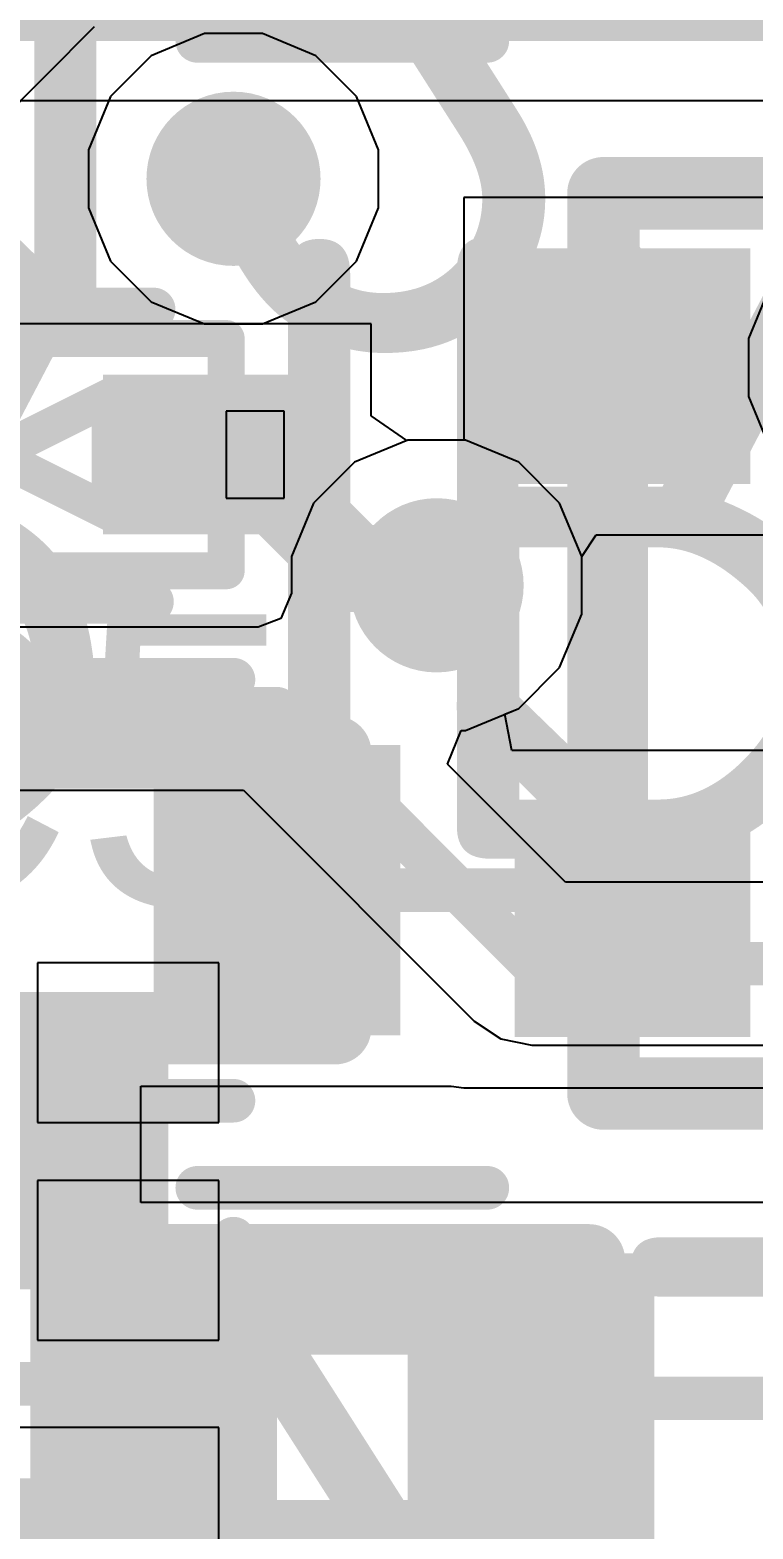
# Model space of a CAD drawing. Header units: inches. Extents: x -1.9 to 51.5, y -1.6 to 35.1.
# Drawn here: x 26.52 to 29.02, y 23.35 to 28.51 of the extents above; entities that cross this region are included whole.
import ezdxf

# ---------------------------------------------------------------- set-up
doc = ezdxf.new("R2010")
doc.units = ezdxf.units.IN
for name, color, linetype in [('Assembly Notes', 76, 'Continuous'), ('Bottom Layer', 76, 'Continuous'), ('Bottom Layer 1', 5, 'Continuous'), ('Bottom Overlay', 54, 'Continuous'), ('Bottom Paste', 16, 'Continuous'), ('Bottom Solder', 6, 'Continuous'), ('Mechanical 13', 56, 'Continuous'), ('Top Layer', 16, 'Continuous'), ('Top Layer 1', 1, 'Continuous'), ('Top Overlay', 2, 'Continuous'), ('Top Paste', 8, 'Continuous'), ('Top Solder', 216, 'Continuous'), ('Via Holes', 16, 'Continuous')]:
    doc.layers.add(name, color=color, linetype=linetype)
doc.styles.add('Arial', font='', dxfattribs={"height": 0.2})
doc.styles.add('GOST type B', font='', dxfattribs={"height": 0.2})
doc.styles.get('Arial').set_extended_font_data('Arial')
doc.styles.get('GOST type B').set_extended_font_data('GOST type B')

# ---------------------------------------------------------------- blocks, each defined once
blk = doc.blocks.new('SOT23_3_B_112')
at = {"layer": 'Bottom Layer 1'}
for points in [[(-1.506, 1.336), (-0.744, 1.336), (-0.744, 0.574), (-1.506, 0.574)], [(-1.506, -0.569), (-0.744, -0.569), (-0.744, -1.331), (-1.506, -1.331)]]:
    blk.add_hatch(color=5, dxfattribs=at).paths.add_polyline_path(points)
at = {"layer": 'Bottom Paste'}
for points in [[(-1.506, 1.336), (-0.744, 1.336), (-0.744, 0.574), (-1.506, 0.574)], [(-1.506, -0.569), (-0.744, -0.569), (-0.744, -1.331), (-1.506, -1.331)]]:
    blk.add_hatch(color=16, dxfattribs=at).paths.add_polyline_path(points)
at = {"layer": 'Bottom Solder'}
for points in [[(-1.531, 1.361), (-0.719, 1.361), (-0.719, 0.549), (-1.531, 0.549)], [(-1.531, -0.544), (-0.719, -0.544), (-0.719, -1.356), (-1.531, -1.356)]]:
    blk.add_hatch(color=6, dxfattribs=at).paths.add_polyline_path(points)
at = {"layer": 'Assembly Notes'}
for points in [[(-1.225, -1.55, 0.25, 0.25, 0), (-1.225, 1.55, 0.25, 0.25, 0)], [(-1.225, 1.55, 0.25, 0.25, 0), (1.275, 1.55, 0.25, 0.25, 0)], [(-1.225, -1.55, 0.25, 0.25, 0), (1.275, -1.55, 0.25, 0.25, 0)]]:
    blk.add_lwpolyline(points, format="xyseb", dxfattribs=at)
for points in [[(-1.2875, 1.55, 0.125, 0.125, 1), (-1.1625, 1.55, 0.125, 0.125, 1)], [(-1.2875, 1.55, 0.125, 0.125, 1), (-1.1625, 1.55, 0.125, 0.125, 1)], [(-1.2875, -1.55, 0.125, 0.125, 1), (-1.1625, -1.55, 0.125, 0.125, 1)], [(-1.2875, -1.55, 0.125, 0.125, 1), (-1.1625, -1.55, 0.125, 0.125, 1)]]:
    blk.add_lwpolyline(points, format="xyseb", close=True, dxfattribs=at)
blk = doc.blocks.new('SOD523_B_122')
at = {"layer": 'Bottom Layer 1'}
for points in [[(-0.9, 0.25), (-0.2, 0.25), (-0.2, -0.25), (-0.9, -0.25)], [(0.2, 0.25), (0.9, 0.25), (0.9, -0.25), (0.2, -0.25)]]:
    blk.add_hatch(color=5, dxfattribs=at).paths.add_polyline_path(points)
at = {"layer": 'Bottom Paste'}
for points in [[(-0.9, 0.25), (-0.2, 0.25), (-0.2, -0.25), (-0.9, -0.25)], [(0.2, 0.25), (0.9, 0.25), (0.9, -0.25), (0.2, -0.25)]]:
    blk.add_hatch(color=16, dxfattribs=at).paths.add_polyline_path(points)
at = {"layer": 'Bottom Solder'}
for points in [[(-0.925, 0.275), (-0.175, 0.275), (-0.175, -0.275), (-0.925, -0.275)], [(0.175, 0.275), (0.925, 0.275), (0.925, -0.275), (0.175, -0.275)]]:
    blk.add_hatch(color=6, dxfattribs=at).paths.add_polyline_path(points)
at = {"layer": 'Bottom Overlay'}
for points in [[(0.3558, 0.5066, 0.15, 0.15, 0), (-0.3442, 0.5066, 0.15, 0.15, 0)], [(0.35, -0.5, 0.15, 0.15, 0), (-0.35, -0.5, 0.15, 0.15, 0)]]:
    blk.add_lwpolyline(points, format="xyseb", dxfattribs=at)
for points in [[(-0.3817, 0.5066, 0.075, 0.075, 1), (-0.3067, 0.5066, 0.075, 0.075, 1)], [(0.3183, 0.5066, 0.075, 0.075, 1), (0.3933, 0.5066, 0.075, 0.075, 1)], [(-0.3875, -0.5, 0.075, 0.075, 1), (-0.3125, -0.5, 0.075, 0.075, 1)], [(0.3125, -0.5, 0.075, 0.075, 1), (0.3875, -0.5, 0.075, 0.075, 1)], [(0.975, -0.525, 0.1, 0.1, 1), (0.875, -0.525, 0.1, 0.1, 1)], [(0.85, -0.525, 0.05, 0.05, 1), (0.9, -0.525, 0.05, 0.05, 1)], [(0.95, -0.525, 0.05, 0.05, 1), (1, -0.525, 0.05, 0.05, 1)]]:
    blk.add_lwpolyline(points, format="xyseb", close=True, dxfattribs=at)
at = {"layer": 'Mechanical 13'}
for p, q in [((-0.6, 0.15), (-0.8001, 0.15)), ((-0.8001, 0.15), (-0.8001, -0.15)), ((-0.6, -0.15), (-0.6, 0.15)), ((0.8, 0.1503), (0.6011, 0.1503)), ((0.6011, 0.1503), (0.6011, -0.15)), ((0.8, -0.15), (0.8, 0.1503)), ((-0.8001, -0.15), (-0.6, -0.15)), ((0.6011, -0.15), (0.8, -0.15))]:
    blk.add_line(p, q, dxfattribs=at)
for points in [[(-0.6, 0.4, 0.127, 0.127, 0), (-0.6, -0.4, 0.127, 0.127, 0)], [(0.6, 0.4, 0.127, 0.127, 0), (-0.6, 0.4, 0.127, 0.127, 0)], [(0.6, 0.4, 0.127, 0.127, 0), (0.6, -0.4, 0.127, 0.127, 0)], [(-0.2, 0.2, 0.127, 0.127, 0), (-0.2, -0.2, 0.127, 0.127, 0)], [(0.2, 0, 0.127, 0.127, 0), (-0.2, 0.2, 0.127, 0.127, 0)], [(0.2, 0.2, 0.127, 0.127, 0), (0.2, 0, 0.127, 0.127, 0)], [(0.2, 0, 0.127, 0.127, 0), (-0.2, -0.2, 0.127, 0.127, 0)], [(0.2, 0, 0.127, 0.127, 0), (0.2, -0.2, 0.127, 0.127, 0)], [(0.6, -0.4, 0.127, 0.127, 0), (-0.6, -0.4, 0.127, 0.127, 0)]]:
    blk.add_lwpolyline(points, format="xyseb", dxfattribs=at)
for points in [[(-0.6317, 0.4, 0.0635, 0.0635, 1), (-0.5682, 0.4, 0.0635, 0.0635, 1)], [(-0.6317, 0.4, 0.0635, 0.0635, 1), (-0.5682, 0.4, 0.0635, 0.0635, 1)], [(0.5682, 0.4, 0.0635, 0.0635, 1), (0.6317, 0.4, 0.0635, 0.0635, 1)], [(0.5682, 0.4, 0.0635, 0.0635, 1), (0.6317, 0.4, 0.0635, 0.0635, 1)], [(-0.2317, 0.2, 0.0635, 0.0635, 1), (-0.1682, 0.2, 0.0635, 0.0635, 1)], [(-0.2317, 0.2, 0.0635, 0.0635, 1), (-0.1682, 0.2, 0.0635, 0.0635, 1)], [(0.1682, 0.2, 0.0635, 0.0635, 1), (0.2317, 0.2, 0.0635, 0.0635, 1)], [(0.1682, 0, 0.0635, 0.0635, 1), (0.2317, 0, 0.0635, 0.0635, 1)], [(0.1682, 0, 0.0635, 0.0635, 1), (0.2317, 0, 0.0635, 0.0635, 1)], [(0.1682, 0, 0.0635, 0.0635, 1), (0.2317, 0, 0.0635, 0.0635, 1)], [(0.1682, 0, 0.0635, 0.0635, 1), (0.2317, 0, 0.0635, 0.0635, 1)], [(-0.2317, -0.2, 0.0635, 0.0635, 1), (-0.1682, -0.2, 0.0635, 0.0635, 1)], [(-0.2317, -0.2, 0.0635, 0.0635, 1), (-0.1682, -0.2, 0.0635, 0.0635, 1)], [(0.1682, -0.2, 0.0635, 0.0635, 1), (0.2317, -0.2, 0.0635, 0.0635, 1)], [(-0.6317, -0.4, 0.0635, 0.0635, 1), (-0.5682, -0.4, 0.0635, 0.0635, 1)], [(-0.6317, -0.4, 0.0635, 0.0635, 1), (-0.5682, -0.4, 0.0635, 0.0635, 1)], [(0.5682, -0.4, 0.0635, 0.0635, 1), (0.6317, -0.4, 0.0635, 0.0635, 1)], [(0.5682, -0.4, 0.0635, 0.0635, 1), (0.6317, -0.4, 0.0635, 0.0635, 1)]]:
    blk.add_lwpolyline(points, format="xyseb", close=True, dxfattribs=at)
blk = doc.blocks.new('0603R_B_131')
at = {"layer": 'Assembly Notes', "style": 'GOST type B', "text_generation_flag": 2}
blk.add_text('R13_10', height=2.15, rotation=180, dxfattribs=at).set_placement((-2.4, -1.4))
blk = doc.blocks.new('0603R_B_141')
at = {"layer": 'Assembly Notes', "style": 'GOST type B', "text_generation_flag": 2}
blk.add_text('R12_10', height=2.15, rotation=180, dxfattribs=at).set_placement((-2.4, -1.4))
blk = doc.blocks.new('0603R_B_142')
at = {"layer": 'Bottom Layer 1'}
blk.add_hatch(color=5, dxfattribs=at).paths.add_polyline_path([(1.05, 0.475), (1.05, -0.475), (0.25, -0.475), (0.25, 0.475)])
at = {"layer": 'Bottom Paste'}
blk.add_hatch(color=16, dxfattribs=at).paths.add_polyline_path([(1.05, 0.475), (1.05, -0.475), (0.25, -0.475), (0.25, 0.475)])
at = {"layer": 'Bottom Solder'}
blk.add_hatch(color=6, dxfattribs=at).paths.add_polyline_path([(1.075, 0.5), (1.075, -0.5), (0.225, -0.5), (0.225, 0.5)])
at = {"layer": 'Assembly Notes'}
for points in [[(-0.85, 0.475, 0.25, 0.25, 0), (0.85, 0.475, 0.25, 0.25, 0)], [(0.85, -0.475, 0.25, 0.25, 0), (0.85, 0.475, 0.25, 0.25, 0)], [(-0.85, -0.475, 0.25, 0.25, 0), (0.85, -0.475, 0.25, 0.25, 0)]]:
    blk.add_lwpolyline(points, format="xyseb", dxfattribs=at)
for points in [[(0.7875, 0.475, 0.125, 0.125, 1), (0.9125, 0.475, 0.125, 0.125, 1)], [(0.7875, 0.475, 0.125, 0.125, 1), (0.9125, 0.475, 0.125, 0.125, 1)], [(0.7875, -0.475, 0.125, 0.125, 1), (0.9125, -0.475, 0.125, 0.125, 1)], [(0.7875, -0.475, 0.125, 0.125, 1), (0.9125, -0.475, 0.125, 0.125, 1)]]:
    blk.add_lwpolyline(points, format="xyseb", close=True, dxfattribs=at)
at = {"layer": 'Bottom Overlay'}
for points in [[(-0.5, 0.725, 0.15, 0.15, 0), (0.5, 0.725, 0.15, 0.15, 0)], [(-0.5, -0.725, 0.15, 0.15, 0), (0.5, -0.725, 0.15, 0.15, 0)]]:
    blk.add_lwpolyline(points, format="xyseb", dxfattribs=at)
for points in [[(0.4625, 0.725, 0.075, 0.075, 1), (0.5375, 0.725, 0.075, 0.075, 1)], [(0.4625, -0.725, 0.075, 0.075, 1), (0.5375, -0.725, 0.075, 0.075, 1)]]:
    blk.add_lwpolyline(points, format="xyseb", close=True, dxfattribs=at)
at = {"layer": 'Assembly Notes', "style": 'GOST type B', "text_generation_flag": 2}
blk.add_text('R12_9', height=2.15, rotation=180, dxfattribs=at).set_placement((-2.4, -1.4))
blk = doc.blocks.new('0603R_B_151')
at = {"layer": 'Bottom Overlay'}
blk.add_lwpolyline([(-0.5, -0.725, 0.15, 0.15, 0), (0.5, -0.725, 0.15, 0.15, 0)], format="xyseb", dxfattribs=at)
for points in [[(-0.5375, -0.725, 0.075, 0.075, 1), (-0.4625, -0.725, 0.075, 0.075, 1)], [(0.4625, -0.725, 0.075, 0.075, 1), (0.5375, -0.725, 0.075, 0.075, 1)]]:
    blk.add_lwpolyline(points, format="xyseb", close=True, dxfattribs=at)
at = {"layer": 'Assembly Notes', "style": 'GOST type B', "text_generation_flag": 2}
blk.add_text('R11_10', height=2.15, rotation=180, dxfattribs=at).set_placement((-2.4, -1.4))
blk = doc.blocks.new('0603R_B_152')
at = {"layer": 'Bottom Layer 1'}
for points in [[(-0.25, 0.475), (-0.25, -0.475), (-1.05, -0.475), (-1.05, 0.475)], [(1.05, 0.475), (1.05, -0.475), (0.25, -0.475), (0.25, 0.475)]]:
    blk.add_hatch(color=5, dxfattribs=at).paths.add_polyline_path(points)
at = {"layer": 'Bottom Paste'}
for points in [[(-0.25, 0.475), (-0.25, -0.475), (-1.05, -0.475), (-1.05, 0.475)], [(1.05, 0.475), (1.05, -0.475), (0.25, -0.475), (0.25, 0.475)]]:
    blk.add_hatch(color=16, dxfattribs=at).paths.add_polyline_path(points)
at = {"layer": 'Bottom Solder'}
for points in [[(-0.225, 0.5), (-0.225, -0.5), (-1.075, -0.5), (-1.075, 0.5)], [(1.075, 0.5), (1.075, -0.5), (0.225, -0.5), (0.225, 0.5)]]:
    blk.add_hatch(color=6, dxfattribs=at).paths.add_polyline_path(points)
at = {"layer": 'Assembly Notes'}
for points in [[(-0.85, -0.475, 0.25, 0.25, 0), (-0.85, 0.475, 0.25, 0.25, 0)], [(-0.85, 0.475, 0.25, 0.25, 0), (0.85, 0.475, 0.25, 0.25, 0)], [(0.85, -0.475, 0.25, 0.25, 0), (0.85, 0.475, 0.25, 0.25, 0)], [(-0.85, -0.475, 0.25, 0.25, 0), (0.85, -0.475, 0.25, 0.25, 0)]]:
    blk.add_lwpolyline(points, format="xyseb", dxfattribs=at)
for points in [[(-0.9125, 0.475, 0.125, 0.125, 1), (-0.7875, 0.475, 0.125, 0.125, 1)], [(-0.9125, 0.475, 0.125, 0.125, 1), (-0.7875, 0.475, 0.125, 0.125, 1)], [(0.7875, 0.475, 0.125, 0.125, 1), (0.9125, 0.475, 0.125, 0.125, 1)], [(0.7875, 0.475, 0.125, 0.125, 1), (0.9125, 0.475, 0.125, 0.125, 1)], [(-0.9125, -0.475, 0.125, 0.125, 1), (-0.7875, -0.475, 0.125, 0.125, 1)], [(-0.9125, -0.475, 0.125, 0.125, 1), (-0.7875, -0.475, 0.125, 0.125, 1)], [(0.7875, -0.475, 0.125, 0.125, 1), (0.9125, -0.475, 0.125, 0.125, 1)], [(0.7875, -0.475, 0.125, 0.125, 1), (0.9125, -0.475, 0.125, 0.125, 1)]]:
    blk.add_lwpolyline(points, format="xyseb", close=True, dxfattribs=at)
at = {"layer": 'Bottom Overlay'}
blk.add_lwpolyline([(-0.5, 0.725, 0.15, 0.15, 0), (0.5, 0.725, 0.15, 0.15, 0)], format="xyseb", dxfattribs=at)
for points in [[(-0.5375, 0.725, 0.075, 0.075, 1), (-0.4625, 0.725, 0.075, 0.075, 1)], [(0.4625, 0.725, 0.075, 0.075, 1), (0.5375, 0.725, 0.075, 0.075, 1)]]:
    blk.add_lwpolyline(points, format="xyseb", close=True, dxfattribs=at)
blk = doc.blocks.new('0603C_188')
at = {"layer": 'Top Layer 1'}
for points in [[(-1.25, -0.525), (-1.25, 0.525), (-0.35, 0.525), (-0.35, -0.525)], [(0.35, -0.525), (0.35, 0.525), (1.25, 0.525), (1.25, -0.525)]]:
    blk.add_hatch(color=1, dxfattribs=at).paths.add_polyline_path(points)
at = {"layer": 'Top Paste'}
for points in [[(-1.25, -0.525), (-1.25, 0.525), (-0.35, 0.525), (-0.35, -0.525)], [(0.35, -0.525), (0.35, 0.525), (1.25, 0.525), (1.25, -0.525)]]:
    blk.add_hatch(color=8, dxfattribs=at).paths.add_polyline_path(points)
at = {"layer": 'Top Solder'}
for points in [[(-1.275, -0.55), (-1.275, 0.55), (-0.325, 0.55), (-0.325, -0.55)], [(0.325, -0.55), (0.325, 0.55), (1.275, 0.55), (1.275, -0.55)]]:
    blk.add_hatch(color=216, dxfattribs=at).paths.add_polyline_path(points)
at = {"layer": 'Top Overlay'}
for points in [[(-0.5, 0.775, 0.15, 0.15, 0), (0.5, 0.775, 0.15, 0.15, 0)], [(0, 0.45, 0.15, 0.15, 0), (0, -0.45, 0.15, 0.15, 0)], [(-0.5, -0.775, 0.15, 0.15, 0), (0.5, -0.775, 0.15, 0.15, 0)]]:
    blk.add_lwpolyline(points, format="xyseb", dxfattribs=at)
for points in [[(-0.5375, 0.775, 0.075, 0.075, 1), (-0.4625, 0.775, 0.075, 0.075, 1)], [(0.4625, 0.775, 0.075, 0.075, 1), (0.5375, 0.775, 0.075, 0.075, 1)], [(-0.0375, 0.45, 0.075, 0.075, 1), (0.0375, 0.45, 0.075, 0.075, 1)], [(-0.0375, -0.45, 0.075, 0.075, 1), (0.0375, -0.45, 0.075, 0.075, 1)], [(-0.5375, -0.775, 0.075, 0.075, 1), (-0.4625, -0.775, 0.075, 0.075, 1)], [(0.4625, -0.775, 0.075, 0.075, 1), (0.5375, -0.775, 0.075, 0.075, 1)]]:
    blk.add_lwpolyline(points, format="xyseb", close=True, dxfattribs=at)

msp = doc.modelspace()

# ---------------------------------------------------------------- hatches: boundary and pattern name
at = {"layer": 'Bottom Layer'}
h = msp.add_hatch(color=76, dxfattribs=at)
edge = h.paths.add_edge_path()
edge.add_arc((27.225, 28), 0.3, 0, 360)
h = msp.add_hatch(color=76, dxfattribs=at)
edge = h.paths.add_edge_path()
edge.add_arc((27.925, 26.6), 0.3, 0, 360)
at = {"layer": 'Bottom Layer 1'}
h = msp.add_hatch(color=5, dxfattribs=at)
edge = h.paths.add_edge_path()
edge.add_arc((27.225, 28), 0.3, 0, 360)
h = msp.add_hatch(color=5, dxfattribs=at)
edge = h.paths.add_edge_path()
edge.add_arc((27.925, 26.6), 0.3, 0, 360)
at = {"layer": 'Top Layer'}
h = msp.add_hatch(color=16, dxfattribs=at)
edge = h.paths.add_edge_path()
edge.add_arc((27.225, 28), 0.3, 0, 360)
h = msp.add_hatch(color=16, dxfattribs=at)
edge = h.paths.add_edge_path()
edge.add_arc((27.925, 26.6), 0.3, 0, 360)
at = {"layer": 'Top Layer 1'}
h = msp.add_hatch(color=1, dxfattribs=at)
edge = h.paths.add_edge_path()
edge.add_arc((27.225, 28), 0.3, 0, 360)
h = msp.add_hatch(color=1, dxfattribs=at)
edge = h.paths.add_edge_path()
edge.add_arc((27.925, 26.6), 0.3, 0, 360)
at = {"layer": 'Via Holes'}
h = msp.add_hatch(color=7, dxfattribs=at)
edge = h.paths.add_edge_path()
edge.add_arc((27.225, 28), 0.15, 0, 360)
h = msp.add_hatch(color=7, dxfattribs=at)
edge = h.paths.add_edge_path()
edge.add_arc((27.925, 26.6), 0.15, 0, 360)

# ---------------------------------------------------------------- linework, layer by layer
at = {"layer": 'Bottom Layer'}
for p, q in [((27.1255, 28.5), (26.9418, 28.4239)), ((27.3245, 28.5), (27.1255, 28.5)), ((27.5082, 28.4239), (27.3245, 28.5)), ((26.9418, 28.4239), (26.8011, 28.2832)), ((27.6489, 28.2832), (27.5082, 28.4239)), ((26.8011, 28.2832), (26.725, 28.0995)), ((27.725, 28.0995), (27.6489, 28.2832)), ((26.725, 28.0995), (26.725, 27.9005)), ((27.725, 27.9005), (27.725, 28.0995)), ((26.725, 27.9005), (26.8011, 27.7168)), ((27.6489, 27.7168), (27.725, 27.9005)), ((26.8011, 27.7168), (26.9418, 27.5761)), ((27.5082, 27.5761), (27.6489, 27.7168)), ((26.9418, 27.5761), (27.1255, 27.5)), ((27.3245, 27.5), (27.5082, 27.5761)), ((27.1255, 27.5), (27.3245, 27.5))]:
    msp.add_line(p, q, dxfattribs=at)
at = {"layer": 'Bottom Layer 1'}
for p, q in [((25.837, 27.6155), (26.7465, 28.525)), ((29.181, 27.936), (28.019, 27.936)), ((28.019, 27.936), (28.019, 27.1)), ((27.7, 27.5), (25.8848, 27.5)), ((27.7, 27.1833), (27.7, 27.5)), ((27.8225, 27.0988), (27.7, 27.1833)), ((27.8255, 27.1), (27.8225, 27.0988)), ((28.019, 27.1), (27.8255, 27.1)), ((28.425, 26.6995), (28.4748, 26.774)), ((28.4748, 26.774), (29.181, 26.774)), ((28.425, 26.5005), (28.425, 26.6995)), ((28.3489, 26.3168), (28.425, 26.5005)), ((28.2082, 26.1761), (28.3489, 26.3168)), ((28.1597, 26.156), (28.2082, 26.1761)), ((28.1845, 26.031), (28.1597, 26.156)), ((29.181, 26.031), (28.1845, 26.031)), ((26.9054, 24.475), (26.9054, 24.875)), ((26.9054, 24.875), (27.975, 24.875)), ((27.975, 24.875), (27.975, 24.875)), ((27.975, 24.875), (28.019, 24.869)), ((28.019, 24.869), (28.019, 24.869)), ((28.019, 24.869), (28.0975, 24.869)), ((28.0975, 24.869), (29.181, 24.869)), ((27.55, 24.475), (26.9054, 24.475)), ((27.65, 24.475), (27.55, 24.475)), ((27.55, 24.475), (27.55, 24.475)), ((28.85, 24.475), (27.65, 24.475)), ((27.65, 24.475), (27.65, 24.475)), ((28.925, 24.475), (28.85, 24.475)), ((28.85, 24.475), (28.85, 24.475)), ((29.5696, 24.475), (28.925, 24.475)), ((28.925, 24.475), (28.925, 24.475))]:
    msp.add_line(p, q, dxfattribs=at)
for points in [[(28.6, 27.355, 0.3, 0.3, 0), (28.6025, 27.3525, 0.3, 0.3, 0)], [(28.6025, 27.3525, 0.3, 0.3, 0), (29.4975, 27.3525, 0.3, 0.3, 0)], [(27.15, 27.05, 0.3, 0.3, 0), (27.25, 27.05, 0.3, 0.3, 0)], [(27.25, 27.05, 0.3, 0.3, 0), (27.6426, 26.6574, 0.3, 0.3, 0)], [(27.6426, 26.6574, 0.3, 0.3, 0), (27.8676, 26.6574, 0.3, 0.3, 0)], [(27.8676, 26.6574, 0.3, 0.3, 0), (27.925, 26.6, 0.3, 0.3, 0)], [(27.375, 25.55, 0.15, 0.15, 0), (28.5, 25.55, 0.15, 0.15, 0)], [(28.5, 25.55, 0.15, 0.15, 0), (28.6, 25.45, 0.15, 0.15, 0)], [(26.05, 25.5, 0.15, 0.15, 0), (26.625, 24.925, 0.15, 0.15, 0)], [(26.625, 24.125, 0.15, 0.15, 0), (26.625, 24.925, 0.15, 0.15, 0)], [(26.625, 24.125, 0.15, 0.15, 0), (26.95, 23.8, 0.15, 0.15, 0)], [(26.95, 23.725, 0.15, 0.15, 0), (26.95, 23.8, 0.15, 0.15, 0)], [(28.25, 23.8, 0.15, 0.15, 0), (29.525, 23.8, 0.15, 0.15, 0)]]:
    msp.add_lwpolyline(points, format="xyseb", dxfattribs=at)
for points in [[(28.525, 27.355, 0.15, 0.15, 1), (28.675, 27.355, 0.15, 0.15, 1)], [(28.5275, 27.3525, 0.15, 0.15, 1), (28.6775, 27.3525, 0.15, 0.15, 1)], [(28.5275, 27.3525, 0.15, 0.15, 1), (28.6775, 27.3525, 0.15, 0.15, 1)], [(27.075, 27.05, 0.15, 0.15, 1), (27.225, 27.05, 0.15, 0.15, 1)], [(27.175, 27.05, 0.15, 0.15, 1), (27.325, 27.05, 0.15, 0.15, 1)], [(27.175, 27.05, 0.15, 0.15, 1), (27.325, 27.05, 0.15, 0.15, 1)], [(27.5676, 26.6574, 0.15, 0.15, 1), (27.7176, 26.6574, 0.15, 0.15, 1)], [(27.5676, 26.6574, 0.15, 0.15, 1), (27.7176, 26.6574, 0.15, 0.15, 1)], [(27.7926, 26.6574, 0.15, 0.15, 1), (27.9426, 26.6574, 0.15, 0.15, 1)], [(27.7926, 26.6574, 0.15, 0.15, 1), (27.9426, 26.6574, 0.15, 0.15, 1)], [(27.85, 26.6, 0.15, 0.15, 1), (28, 26.6, 0.15, 0.15, 1)], [(27.3375, 25.55, 0.075, 0.075, 1), (27.4125, 25.55, 0.075, 0.075, 1)], [(28.4625, 25.55, 0.075, 0.075, 1), (28.5375, 25.55, 0.075, 0.075, 1)], [(28.4625, 25.55, 0.075, 0.075, 1), (28.5375, 25.55, 0.075, 0.075, 1)], [(28.5625, 25.45, 0.075, 0.075, 1), (28.6375, 25.45, 0.075, 0.075, 1)], [(26.5875, 24.925, 0.075, 0.075, 1), (26.6625, 24.925, 0.075, 0.075, 1)], [(26.5875, 24.925, 0.075, 0.075, 1), (26.6625, 24.925, 0.075, 0.075, 1)], [(26.5875, 24.125, 0.075, 0.075, 1), (26.6625, 24.125, 0.075, 0.075, 1)], [(26.5875, 24.125, 0.075, 0.075, 1), (26.6625, 24.125, 0.075, 0.075, 1)], [(26.9125, 23.8, 0.075, 0.075, 1), (26.9875, 23.8, 0.075, 0.075, 1)], [(26.9125, 23.8, 0.075, 0.075, 1), (26.9875, 23.8, 0.075, 0.075, 1)], [(28.2125, 23.8, 0.075, 0.075, 1), (28.2875, 23.8, 0.075, 0.075, 1)], [(26.9125, 23.725, 0.075, 0.075, 1), (26.9875, 23.725, 0.075, 0.075, 1)]]:
    msp.add_lwpolyline(points, format="xyseb", close=True, dxfattribs=at)
at = {"layer": 'Top Layer'}
for p, q in [((27.1255, 28.5), (26.9418, 28.4239)), ((27.3245, 28.5), (27.1255, 28.5)), ((27.5082, 28.4239), (27.3245, 28.5)), ((26.9418, 28.4239), (26.8011, 28.2832)), ((27.6489, 28.2832), (27.5082, 28.4239)), ((26.8011, 28.2832), (26.725, 28.0995)), ((27.725, 28.0995), (27.6489, 28.2832)), ((26.725, 28.0995), (26.725, 27.9005)), ((27.725, 27.9005), (27.725, 28.0995)), ((26.725, 27.9005), (26.8011, 27.7168)), ((27.6489, 27.7168), (27.725, 27.9005)), ((26.8011, 27.7168), (26.9418, 27.5761)), ((27.5082, 27.5761), (27.6489, 27.7168)), ((26.9418, 27.5761), (27.1255, 27.5)), ((27.3245, 27.5), (27.5082, 27.5761)), ((27.1255, 27.5), (27.3245, 27.5))]:
    msp.add_line(p, q, dxfattribs=at)
at = {"layer": 'Top Layer 1'}
for p, q in [((15.2372, 28.2696), (33.5339, 28.2696)), ((29.0761, 27.6332), (29, 27.4495)), ((29, 27.4495), (29, 27.2505)), ((29, 27.2505), (29.0761, 27.0668)), ((27.8255, 27.1), (27.6418, 27.0239)), ((28.0245, 27.1), (27.8255, 27.1)), ((28.2082, 27.0239), (28.0245, 27.1)), ((27.6418, 27.0239), (27.5011, 26.8832)), ((28.3489, 26.8832), (28.2082, 27.0239)), ((27.5011, 26.8832), (27.425, 26.6995)), ((28.425, 26.6995), (28.3489, 26.8832)), ((27.425, 26.6995), (27.425, 26.5729)), ((28.425, 26.5005), (28.425, 26.6995)), ((27.425, 26.5729), (27.3881, 26.4861)), ((27.3881, 26.4861), (27.3095, 26.4554)), ((28.3489, 26.3168), (28.425, 26.5005)), ((27.3095, 26.4554), (24.2161, 26.4554)), ((28.2082, 26.1761), (28.3489, 26.3168)), ((28.0245, 26.1), (28.2082, 26.1761)), ((27.962, 25.9845), (28.0098, 26.1)), ((28.0098, 26.1), (28.0245, 26.1)), ((28.3692, 25.5773), (27.962, 25.9845)), ((24.1, 25.8946), (27.2589, 25.8946)), ((27.2589, 25.8946), (28.0548, 25.0986)), ((31.1844, 25.5773), (28.3692, 25.5773)), ((27.175, 25.3), (26.55, 25.3)), ((26.55, 25.3), (26.55, 24.75)), ((27.175, 24.75), (27.175, 25.3)), ((28.0548, 25.0986), (28.1458, 25.0379)), ((28.1458, 25.0379), (28.2531, 25.0165)), ((28.2531, 25.0165), (41.2941, 25.0165)), ((26.55, 24.75), (27.175, 24.75)), ((27.175, 24.55), (26.55, 24.55)), ((26.55, 24.55), (26.55, 24)), ((27.175, 24), (27.175, 24.55)), ((26.55, 24), (27.175, 24)), ((27.175, 23.7), (26.1576, 23.7)), ((27.175, 23.1069), (27.175, 23.7))]:
    msp.add_line(p, q, dxfattribs=at)
for points in [[(15.121, 28.55, 0.15, 0.15, 0), (33.65, 28.55, 0.15, 0.15, 0)], [(24.1, 26.175, 0.15, 0.15, 0), (27.375, 26.175, 0.15, 0.15, 0)], [(27.375, 26.175, 0.15, 0.15, 0), (28.2531, 25.2969, 0.15, 0.15, 0)], [(28.2531, 25.2969, 0.15, 0.15, 0), (41.4102, 25.2969, 0.15, 0.15, 0)], [(26.375, 24.65, 0.2, 0.2, 0), (26.45, 24.65, 0.2, 0.2, 0)]]:
    msp.add_lwpolyline(points, format="xyseb", dxfattribs=at)
for points in [[(27.3375, 26.175, 0.075, 0.075, 1), (27.4125, 26.175, 0.075, 0.075, 1)], [(27.3375, 26.175, 0.075, 0.075, 1), (27.4125, 26.175, 0.075, 0.075, 1)], [(28.2156, 25.2969, 0.075, 0.075, 1), (28.2906, 25.2969, 0.075, 0.075, 1)], [(28.2156, 25.2969, 0.075, 0.075, 1), (28.2906, 25.2969, 0.075, 0.075, 1)], [(26.4, 24.65, 0.1, 0.1, 1), (26.5, 24.65, 0.1, 0.1, 1)]]:
    msp.add_lwpolyline(points, format="xyseb", close=True, dxfattribs=at)

# ---------------------------------------------------------------- block references
for name, p in [('0603R_B_141', (26.725, 30.95)), ('0603R_B_151', (27.6, 29.2)), ('0603R_B_131', (30.175, 29.2)), ('SOT23_3_B_112', (29.725, 26.4)), ('0603R_B_142', (26.725, 25.55)), ('0603R_B_152', (27.6, 23.8))]:
    msp.add_blockref(name, p)
for name, p, rotation in [('SOD523_B_122', (26.6, 27.05), 180), ('0603C_188', (26.45, 23.85), 90)]:
    msp.add_blockref(name, p, dxfattribs=dict(rotation=rotation))

# ---------------------------------------------------------------- texts
at = {"layer": 'Top Overlay', "style": 'Arial'}
msp.add_text('C5', height=1, dxfattribs=at).set_placement((25.6669, 25.5002))

doc.saveas('drawing.dxf')
